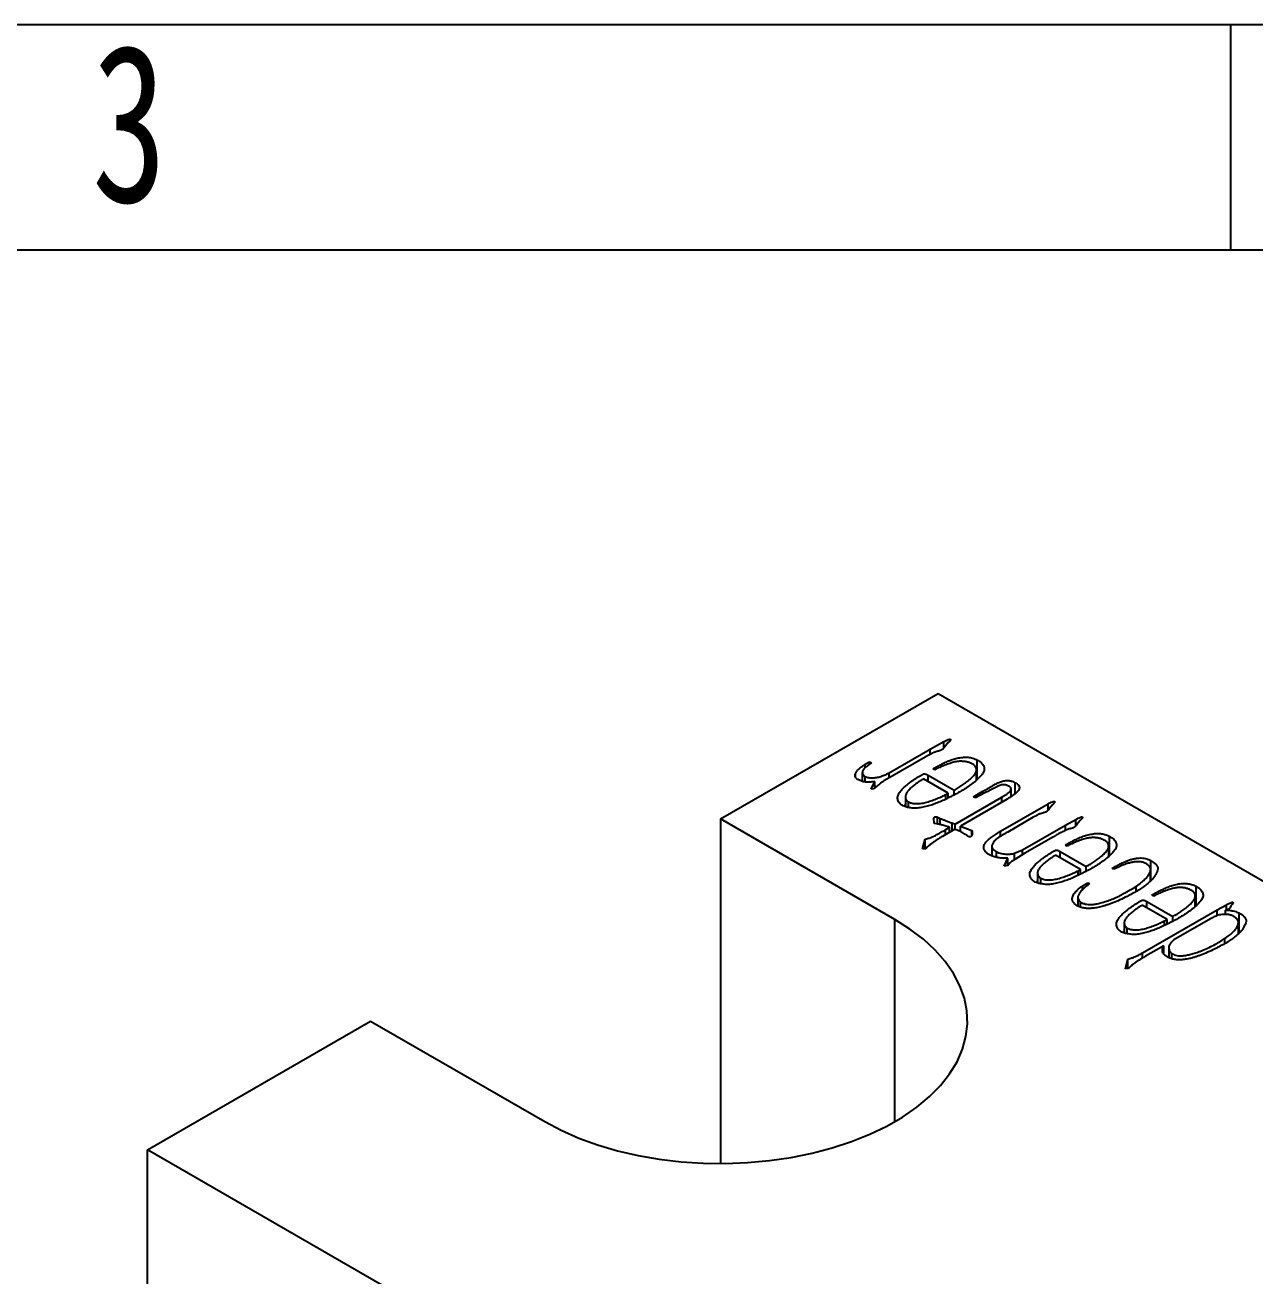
# Model space of a CAD drawing. Header units: millimetres. Extents: x 0 to 210, y 0 to 297.
# Drawn here: x 138.23 to 165.54, y 269.23 to 297 of the extents above; entities that cross this region are included whole.
import ezdxf

# ---------------------------------------------------------------- set-up
doc = ezdxf.new("R2010")
doc.units = ezdxf.units.MM
doc.layers.add('图框', color=7, linetype='Continuous')
doc.styles.add('SLDTEXTSTYLE5', font='TXT', dxfattribs={"width": 0.7})

msp = doc.modelspace()

# ---------------------------------------------------------------- linework, layer by layer
at = {"color": 7, "linetype": 'Continuous', "lineweight": 25}
for p, q in [((153.676, 279.358), (158.505, 282.146)), ((158.505, 282.146), (201.603, 257.266)), ((158.764, 281.09), (158.732, 281.055)), ((158.778, 281.106), (158.778, 281.128)), ((157.418, 280.384), (158.33, 280.91)), ((158.33, 280.91), (158.632, 281.076)), ((158.33, 280.792), (158.33, 280.91)), ((158.632, 280.936), (158.632, 281.076)), ((158.732, 281.055), (158.65, 280.955)), ((156.884, 280.573), (156.984, 280.63)), ((156.884, 280.492), (156.884, 280.573)), ((156.984, 280.63), (157.026, 280.605)), ((156.984, 280.574), (156.984, 280.63)), ((158.219, 280.735), (157.433, 280.277)), ((159.376, 280.259), (159.376, 280.667)), ((156.671, 280.295), (156.671, 280.363)), ((156.823, 280.39), (156.823, 280.198)), ((156.887, 280.185), (156.887, 280.299)), ((157.433, 280.277), (157.304, 280.203)), ((157.418, 280.268), (157.418, 280.384)), ((158.731, 279.929), (158.18, 280.248)), ((158.283, 280.328), (158.86, 279.995)), ((158.283, 280.188), (158.283, 280.328)), ((158.436, 280.449), (158.397, 280.472)), ((158.518, 280.492), (158.436, 280.449)), ((159.359, 280.226), (159.359, 280.449)), ((157.023, 280.024), (157.098, 280.191)), ((157.087, 280.028), (157.023, 280.024)), ((157.13, 280.069), (157.087, 280.028)), ((157.098, 280.038), (157.098, 280.191)), ((158.86, 279.892), (158.86, 279.995)), ((159.292, 279.852), (159.502, 279.973)), ((160.126, 279.854), (160.126, 280.027)), ((157.779, 279.849), (157.779, 279.633)), ((157.849, 279.618), (157.849, 279.736)), ((158.678, 279.903), (158.731, 279.929)), ((158.678, 279.798), (158.678, 279.903)), ((158.731, 279.826), (158.731, 279.929)), ((158.886, 279.244), (159.919, 279.84)), ((160.039, 279.799), (159.007, 279.199)), ((159.338, 279.826), (159.292, 279.852)), ((159.559, 279.945), (159.338, 279.826)), ((159.895, 279.085), (160.952, 279.695)), ((160.952, 279.559), (160.952, 279.695)), ((161.091, 279.722), (161.091, 279.747)), ((161.048, 279.673), (160.966, 279.576)), ((157.547, 277.123), (153.676, 279.358)), ((153.676, 279.358), (153.676, 271.703)), ((158.416, 279.257), (158.413, 279.373)), ((158.47, 279.25), (158.416, 279.257)), ((158.491, 279.398), (158.552, 279.371)), ((158.491, 279.247), (158.491, 279.398)), ((158.552, 279.234), (158.552, 279.371)), ((158.701, 279.191), (158.612, 279.218)), ((158.672, 279.121), (158.761, 279.172)), ((158.761, 279.061), (158.761, 279.172)), ((158.822, 279.269), (158.886, 279.244)), ((158.822, 279.096), (158.822, 279.269)), ((158.886, 279.127), (158.886, 279.244)), ((159.007, 279.199), (159.257, 279.104)), ((159.007, 279.076), (159.007, 279.199)), ((160.618, 279.395), (160.052, 279.068)), ((160.379, 278.674), (161.337, 279.223)), ((161.337, 279.223), (161.568, 279.348)), ((161.337, 279.104), (161.337, 279.223)), ((161.568, 279.214), (161.568, 279.348)), ((161.665, 279.325), (161.583, 279.229)), ((161.697, 279.36), (161.665, 279.325)), ((161.707, 279.374), (161.707, 279.399)), ((158.163, 278.695), (158.22, 278.909)), ((158.22, 278.697), (158.22, 278.909)), ((158.879, 279.129), (158.605, 278.971)), ((158.961, 279.098), (158.879, 279.129)), ((159.146, 278.995), (159.096, 279.024)), ((159.192, 278.961), (159.146, 278.995)), ((159.257, 279.016), (159.257, 279.104)), ((161.067, 278.964), (160.433, 278.598)), ((162.312, 278.564), (162.312, 278.972)), ((158.231, 278.698), (158.163, 278.695)), ((158.271, 278.741), (158.231, 278.698)), ((159.701, 278.745), (159.701, 278.538)), ((159.803, 278.508), (159.803, 278.629)), ((160.202, 278.596), (160.379, 278.674)), ((160.202, 278.452), (160.202, 278.596)), ((160.433, 278.598), (160.212, 278.458)), ((160.379, 278.564), (160.379, 278.674)), ((161.219, 278.633), (161.796, 278.3)), ((161.219, 278.493), (161.219, 278.633)), ((161.372, 278.754), (161.333, 278.777)), ((161.454, 278.797), (161.372, 278.754)), ((162.295, 278.531), (162.295, 278.754)), ((159.973, 278.312), (160.055, 278.487)), ((160.052, 278.321), (159.973, 278.312)), ((160.109, 278.386), (160.052, 278.321)), ((160.055, 278.324), (160.055, 278.487)), ((161.668, 278.234), (161.116, 278.553)), ((163.232, 278.024), (163.232, 278.433)), ((160.715, 278.154), (160.715, 277.938)), ((160.785, 277.922), (160.785, 278.041)), ((161.614, 278.208), (161.668, 278.234)), ((161.614, 278.103), (161.614, 278.208)), ((161.668, 278.131), (161.668, 278.234)), ((161.796, 278.197), (161.796, 278.3)), ((162.41, 278.242), (162.371, 278.264)), ((162.513, 278.289), (162.41, 278.242)), ((163.227, 277.987), (163.227, 278.235)), ((161.716, 277.87), (161.83, 277.939)), ((161.83, 277.939), (161.869, 277.917)), ((161.83, 277.881), (161.83, 277.939)), ((162.908, 277.753), (162.908, 277.863)), ((164.236, 277.453), (164.236, 277.862)), ((161.612, 277.608), (161.612, 277.426)), ((161.669, 277.4), (161.669, 277.514)), ((163.143, 277.522), (163.72, 277.19)), ((163.143, 277.382), (163.143, 277.522)), ((163.296, 277.644), (163.257, 277.666)), ((163.378, 277.687), (163.296, 277.644)), ((164.219, 277.421), (164.219, 277.644)), ((163.592, 277.124), (163.04, 277.442)), ((163.048, 276.385), (164.704, 277.341)), ((164.704, 277.341), (164.91, 277.452)), ((164.704, 277.208), (164.704, 277.341)), ((164.942, 277.347), (164.893, 277.33)), ((164.893, 277.234), (164.893, 277.33)), ((164.91, 277.336), (164.91, 277.452)), ((165.01, 277.431), (164.992, 277.392)), ((165.192, 276.86), (165.192, 277.269)), ((162.639, 277.043), (162.639, 276.828)), ((162.709, 276.812), (162.709, 276.931)), ((163.538, 277.097), (163.592, 277.124)), ((163.538, 276.993), (163.538, 277.097)), ((163.592, 277.02), (163.592, 277.124)), ((163.72, 277.086), (163.72, 277.19)), ((164.558, 277.141), (163.739, 276.669)), ((165.176, 276.812), (165.176, 277.054)), ((163.048, 276.267), (163.048, 276.385)), ((163.518, 276.541), (163.116, 276.309)), ((163.501, 276.511), (163.518, 276.541)), ((163.501, 276.405), (163.501, 276.511)), ((163.518, 276.379), (163.518, 276.541)), ((163.629, 276.496), (163.629, 276.281)), ((163.7, 276.251), (163.7, 276.367)), ((162.668, 276.03), (162.717, 276.243)), ((162.717, 276.031), (162.717, 276.243)), ((163.6, 276.295), (163.629, 276.312)), ((162.736, 276.032), (162.668, 276.03)), ((162.775, 276.075), (162.736, 276.032)), ((140.946, 272.009), (145.898, 274.868)), ((145.898, 274.868), (149.769, 272.633)), ((184.044, 247.129), (140.946, 272.009)), ((140.946, 265.518), (140.946, 272.009))]:
    msp.add_line(p, q, dxfattribs=at)
at = {"color": 8, "linetype": 'Continuous', "lineweight": 25}
for p, q in [((159.502, 279.914), (159.502, 279.973)), ((160.221, 279.926), (160.221, 280.163)), ((159.919, 279.729), (159.919, 279.84)), ((158.672, 279.01), (158.672, 279.121)), ((159.895, 278.973), (159.895, 279.085)), ((161.716, 277.778), (161.716, 277.87)), ((165.053, 277.48), (165.053, 277.505)), ((157.547, 272.633), (157.547, 277.123)), ((164.878, 276.595), (164.878, 276.706))]:
    msp.add_line(p, q, dxfattribs=at)
at = {"color": 7, "linetype": 'Continuous', "lineweight": 25, "flags": 128}
msp.add_lwpolyline([(149.769, 272.633), (150.134, 272.441), (150.526, 272.268), (150.944, 272.117), (151.384, 271.987), (151.842, 271.881), (152.314, 271.799), (152.798, 271.742), (153.288, 271.71), (153.782, 271.704), (154.274, 271.723), (154.762, 271.768), (155.24, 271.837), (155.706, 271.931), (156.155, 272.049), (156.585, 272.19), (156.99, 272.352), (157.369, 272.535), (157.718, 272.736), (158.034, 272.955), (158.315, 273.189), (158.559, 273.437), (158.763, 273.696), (158.926, 273.965), (159.047, 274.241), (159.124, 274.523), (159.157, 274.807), (159.146, 275.092), (159.091, 275.375), (158.992, 275.654), (158.85, 275.927), (158.666, 276.191), (158.442, 276.445), (158.179, 276.686), (157.88, 276.913), (157.547, 277.123)], dxfattribs=at)
at = {"color": 7, "linetype": 'Continuous', "lineweight": 25}
for points, knots in [([(158.632, 281.076), (158.65, 281.085), (158.682, 281.101), (158.722, 281.118), (158.749, 281.127), (158.762, 281.131), (158.774, 281.132), (158.776, 281.129), (158.778, 281.128)], [0, 0, 0, 0, 0.387346, 0.706319, 0.825969, 0.911434, 0.958337, 1, 1, 1, 1]), ([(158.778, 281.128), (158.779, 281.126), (158.782, 281.123), (158.785, 281.116), (158.777, 281.105), (158.769, 281.096), (158.764, 281.09)], [0, 0, 0, 0, 0.100758, 0.248307, 0.519709, 1, 1, 1, 1]), ([(158.65, 280.955), (158.643, 280.947), (158.631, 280.932), (158.613, 280.913), (158.599, 280.9), (158.585, 280.889), (158.562, 280.882), (158.532, 280.873), (158.497, 280.863), (158.459, 280.851), (158.423, 280.839), (158.397, 280.827), (158.376, 280.817), (158.356, 280.806), (158.329, 280.793), (158.299, 280.777), (158.27, 280.762), (158.247, 280.749), (158.23, 280.741), (158.222, 280.737), (158.219, 280.735)], [0, 0, 0, 0, 0.081948, 0.14546, 0.189828, 0.217888, 0.263227, 0.32067, 0.388956, 0.464512, 0.539067, 0.600514, 0.634904, 0.681972, 0.743062, 0.815566, 0.886802, 0.941481, 0.978406, 1, 1, 1, 1]), ([(156.671, 280.363), (156.674, 280.372), (156.682, 280.39), (156.702, 280.418), (156.727, 280.448), (156.759, 280.478), (156.793, 280.507), (156.824, 280.533), (156.854, 280.555), (156.875, 280.567), (156.884, 280.573)], [0, 0, 0, 0, 0.111437, 0.233776, 0.368908, 0.516722, 0.663035, 0.790866, 0.903616, 1, 1, 1, 1]), ([(157.026, 280.605), (156.999, 280.586), (156.947, 280.55), (156.889, 280.502), (156.853, 280.465), (156.834, 280.438), (156.825, 280.411), (156.822, 280.384), (156.828, 280.359), (156.839, 280.336), (156.86, 280.316), (156.878, 280.305), (156.887, 280.299)], [0, 0, 0, 0, 0.2134095, 0.4055645, 0.4936554, 0.5765764, 0.6544575, 0.7308375, 0.8034328, 0.8703707, 0.934907, 1, 1, 1, 1]), ([(158.397, 280.472), (158.425, 280.488), (158.48, 280.519), (158.564, 280.565), (158.651, 280.609), (158.744, 280.651), (158.845, 280.689), (158.94, 280.711), (159.016, 280.724), (159.071, 280.73), (159.125, 280.731), (159.177, 280.73), (159.228, 280.723), (159.278, 280.709), (159.329, 280.691), (159.36, 280.675), (159.376, 280.667)], [0, 0, 0, 0, 0.102437, 0.200409, 0.297896, 0.401132, 0.506153, 0.611905, 0.663525, 0.711604, 0.757668, 0.801968, 0.846493, 0.892791, 0.944359, 1, 1, 1, 1]), ([(159.237, 280.595), (159.218, 280.603), (159.178, 280.62), (159.106, 280.635), (159.029, 280.641), (158.96, 280.639), (158.902, 280.63), (158.853, 280.619), (158.799, 280.603), (158.721, 280.578), (158.624, 280.542), (158.553, 280.509), (158.518, 280.492)], [0, 0, 0, 0, 0.0885102, 0.1818497, 0.2787576, 0.378865, 0.4347387, 0.4995874, 0.5737214, 0.6581534, 0.8335519, 1, 1, 1, 1]), ([(158.86, 279.995), (158.891, 280.014), (158.953, 280.051), (159.043, 280.106), (159.129, 280.168), (159.197, 280.225), (159.251, 280.273), (159.285, 280.309), (159.314, 280.344), (159.338, 280.376), (159.353, 280.408), (159.36, 280.44), (159.358, 280.471), (159.349, 280.501), (159.332, 280.529), (159.306, 280.554), (159.276, 280.577), (159.25, 280.589), (159.237, 280.595)], [0, 0, 0, 0, 0.110128, 0.213106, 0.319622, 0.4412, 0.502942, 0.560634, 0.614105, 0.66317, 0.708994, 0.752322, 0.795313, 0.837707, 0.879693, 0.920276, 0.959614, 1, 1, 1, 1]), ([(159.376, 280.667), (159.39, 280.66), (159.417, 280.645), (159.455, 280.618), (159.488, 280.585), (159.51, 280.551), (159.526, 280.521), (159.53, 280.494), (159.532, 280.466), (159.528, 280.435), (159.518, 280.402), (159.495, 280.366), (159.467, 280.326), (159.413, 280.27), (159.336, 280.2), (159.25, 280.129), (159.169, 280.072), (159.095, 280.025), (159.009, 279.973), (158.946, 279.938), (158.913, 279.919)], [0, 0, 0, 0, 0.036151, 0.073462, 0.115438, 0.165307, 0.193166, 0.222672, 0.254384, 0.288208, 0.32564, 0.368103, 0.415896, 0.469262, 0.58255, 0.696887, 0.758896, 0.82985, 0.910352, 1, 1, 1, 1]), ([(157.098, 280.191), (157.078, 280.187), (157.039, 280.181), (156.981, 280.175), (156.921, 280.174), (156.87, 280.181), (156.827, 280.191), (156.792, 280.202), (156.757, 280.219), (156.719, 280.237), (156.685, 280.261), (156.666, 280.291), (156.66, 280.326), (156.667, 280.35), (156.671, 280.363)], [0, 0, 0, 0, 0.0955438, 0.1861586, 0.2770691, 0.3734516, 0.4274421, 0.4898138, 0.5599215, 0.6388161, 0.7204187, 0.8039145, 0.8952666, 1, 1, 1, 1]), ([(156.887, 280.299), (156.899, 280.295), (156.923, 280.285), (156.965, 280.276), (157.01, 280.272), (157.059, 280.272), (157.111, 280.276), (157.162, 280.284), (157.213, 280.297), (157.277, 280.318), (157.347, 280.347), (157.396, 280.372), (157.418, 280.384)], [0, 0, 0, 0, 0.07185, 0.144565, 0.220844, 0.303916, 0.390406, 0.479388, 0.570829, 0.668169, 0.849602, 1, 1, 1, 1]), ([(157.753, 279.64), (157.737, 279.647), (157.705, 279.661), (157.668, 279.69), (157.639, 279.722), (157.619, 279.759), (157.609, 279.798), (157.606, 279.837), (157.615, 279.877), (157.639, 279.93), (157.683, 279.993), (157.752, 280.063), (157.823, 280.125), (157.891, 280.178), (157.953, 280.222), (158.009, 280.26), (158.064, 280.295), (158.109, 280.322), (158.143, 280.341), (158.165, 280.353), (158.183, 280.359), (158.197, 280.364), (158.214, 280.361), (158.233, 280.355), (158.256, 280.343), (158.273, 280.333), (158.283, 280.328)], [0, 0, 0, 0, 0.037801, 0.075322, 0.114471, 0.156308, 0.199319, 0.241463, 0.284567, 0.328386, 0.41718, 0.505719, 0.587865, 0.65895, 0.719802, 0.772559, 0.821481, 0.871287, 0.894097, 0.911837, 0.925164, 0.93372, 0.94211, 0.955216, 0.974851, 1, 1, 1, 1]), ([(158.18, 280.248), (158.156, 280.234), (158.106, 280.205), (158.035, 280.156), (157.962, 280.101), (157.904, 280.05), (157.86, 280.007), (157.832, 279.976), (157.811, 279.946), (157.791, 279.91), (157.777, 279.866), (157.78, 279.824), (157.79, 279.793), (157.804, 279.772), (157.823, 279.752), (157.84, 279.742), (157.849, 279.736)], [0, 0, 0, 0, 0.100154, 0.205666, 0.320598, 0.449523, 0.514818, 0.573559, 0.627866, 0.676869, 0.766448, 0.849622, 0.88947, 0.926821, 0.963605, 1, 1, 1, 1]), ([(157.304, 280.203), (157.287, 280.192), (157.25, 280.17), (157.204, 280.133), (157.163, 280.099), (157.14, 280.078), (157.13, 280.069)], [0, 0, 0, 0, 0.267315, 0.549796, 0.808133, 1, 1, 1, 1]), ([(159.502, 279.973), (159.529, 279.989), (159.58, 280.019), (159.65, 280.059), (159.707, 280.092), (159.764, 280.125), (159.83, 280.16), (159.901, 280.186), (159.958, 280.203), (160, 280.21), (160.041, 280.213), (160.081, 280.212), (160.119, 280.206), (160.155, 280.195), (160.19, 280.181), (160.211, 280.169), (160.221, 280.163)], [0, 0, 0, 0, 0.130289, 0.239832, 0.329458, 0.398337, 0.513102, 0.625082, 0.677836, 0.726118, 0.7711, 0.815208, 0.858337, 0.902163, 0.949371, 1, 1, 1, 1]), ([(160.057, 280.097), (160.048, 280.101), (160.032, 280.109), (160.003, 280.116), (159.974, 280.12), (159.944, 280.119), (159.912, 280.114), (159.876, 280.103), (159.837, 280.088), (159.795, 280.067), (159.747, 280.042), (159.691, 280.013), (159.628, 279.98), (159.583, 279.957), (159.559, 279.945)], [0, 0, 0, 0, 0.055151, 0.104194, 0.151563, 0.197837, 0.250415, 0.31437, 0.390847, 0.479657, 0.583981, 0.70651, 0.844758, 1, 1, 1, 1]), ([(159.919, 279.84), (159.943, 279.855), (159.988, 279.882), (160.046, 279.918), (160.085, 279.948), (160.115, 279.978), (160.126, 280.009), (160.127, 280.037), (160.117, 280.058), (160.102, 280.071), (160.083, 280.085), (160.066, 280.093), (160.057, 280.097)], [0, 0, 0, 0, 0.199063, 0.358296, 0.478505, 0.560713, 0.679233, 0.781852, 0.830716, 0.882002, 0.937561, 1, 1, 1, 1]), ([(160.221, 280.163), (160.234, 280.155), (160.259, 280.139), (160.288, 280.114), (160.305, 280.088), (160.314, 280.061), (160.311, 280.033), (160.299, 280.005), (160.278, 279.974), (160.248, 279.942), (160.207, 279.909), (160.16, 279.874), (160.103, 279.837), (160.061, 279.812), (160.039, 279.799)], [0, 0, 0, 0, 0.077219, 0.145929, 0.210451, 0.271529, 0.333865, 0.402179, 0.477474, 0.561059, 0.654685, 0.759572, 0.873871, 1, 1, 1, 1]), ([(158.913, 279.919), (158.888, 279.906), (158.84, 279.88), (158.77, 279.843), (158.703, 279.81), (158.622, 279.771), (158.525, 279.729), (158.41, 279.684), (158.292, 279.647), (158.19, 279.621), (158.106, 279.606), (158.044, 279.599), (157.985, 279.597), (157.93, 279.601), (157.879, 279.608), (157.831, 279.616), (157.789, 279.626), (157.765, 279.635), (157.753, 279.64)], [0, 0, 0, 0, 0.075818, 0.146134, 0.211033, 0.271018, 0.381064, 0.480958, 0.578429, 0.679177, 0.728658, 0.774831, 0.817912, 0.859199, 0.898477, 0.935337, 0.968612, 1, 1, 1, 1]), ([(157.849, 279.736), (157.861, 279.731), (157.886, 279.719), (157.93, 279.707), (157.979, 279.701), (158.031, 279.699), (158.087, 279.701), (158.143, 279.707), (158.201, 279.718), (158.278, 279.739), (158.375, 279.771), (158.471, 279.806), (158.544, 279.837), (158.595, 279.859), (158.639, 279.881), (158.665, 279.896), (158.678, 279.903)], [0, 0, 0, 0, 0.050171, 0.099428, 0.152037, 0.20783, 0.266356, 0.326349, 0.390018, 0.456483, 0.596391, 0.743557, 0.815973, 0.882605, 0.944135, 1, 1, 1, 1]), ([(160.952, 279.695), (160.967, 279.704), (160.996, 279.72), (161.035, 279.735), (161.063, 279.745), (161.076, 279.748), (161.088, 279.751), (161.09, 279.748), (161.091, 279.747)], [0, 0, 0, 0, 0.363287, 0.692114, 0.826241, 0.919295, 0.96855, 1, 1, 1, 1]), ([(161.091, 279.747), (161.092, 279.745), (161.095, 279.743), (161.098, 279.736), (161.092, 279.723), (161.081, 279.707), (161.065, 279.689), (161.053, 279.678), (161.048, 279.673)], [0, 0, 0, 0, 0.050461, 0.124355, 0.261623, 0.511673, 0.785848, 1, 1, 1, 1]), ([(157.745, 279.646), (157.747, 279.647), (157.755, 279.658), (157.768, 279.667), (157.779, 279.674)], [0, 0, 0, 0, 0.181557, 1, 1, 1, 1]), ([(160.966, 279.576), (160.959, 279.567), (160.947, 279.552), (160.93, 279.532), (160.917, 279.519), (160.904, 279.51), (160.885, 279.506), (160.86, 279.499), (160.825, 279.489), (160.787, 279.477), (160.747, 279.463), (160.71, 279.445), (160.665, 279.422), (160.634, 279.405), (160.618, 279.395)], [0, 0, 0, 0, 0.105211, 0.183486, 0.237523, 0.266957, 0.309522, 0.360411, 0.43722, 0.551765, 0.630967, 0.732107, 0.854569, 1, 1, 1, 1]), ([(158.413, 279.373), (158.414, 279.379), (158.416, 279.388), (158.427, 279.399), (158.441, 279.405), (158.455, 279.409), (158.475, 279.408), (158.485, 279.402), (158.491, 279.398)], [0, 0, 0, 0, 0.228946, 0.402044, 0.532958, 0.660895, 0.793707, 1, 1, 1, 1]), ([(158.612, 279.218), (158.601, 279.221), (158.576, 279.229), (158.539, 279.238), (158.503, 279.246), (158.48, 279.249), (158.47, 279.25)], [0, 0, 0, 0, 0.254484, 0.535349, 0.80214, 1, 1, 1, 1]), ([(158.552, 279.371), (158.57, 279.364), (158.61, 279.348), (158.673, 279.323), (158.745, 279.297), (158.796, 279.278), (158.822, 279.269)], [0, 0, 0, 0, 0.210575, 0.445056, 0.709408, 1, 1, 1, 1]), ([(158.761, 279.172), (158.758, 279.174), (158.753, 279.177), (158.742, 279.181), (158.725, 279.185), (158.71, 279.188), (158.701, 279.191)], [0, 0, 0, 0, 0.19392, 0.324781, 0.556488, 1, 1, 1, 1]), ([(161.583, 279.229), (161.575, 279.22), (161.562, 279.205), (161.543, 279.186), (161.528, 279.172), (161.513, 279.161), (161.487, 279.153), (161.455, 279.144), (161.42, 279.137), (161.395, 279.13), (161.376, 279.123), (161.36, 279.116), (161.339, 279.107), (161.307, 279.091), (161.267, 279.071), (161.226, 279.051), (161.191, 279.033), (161.157, 279.015), (161.114, 278.991), (161.083, 278.973), (161.067, 278.964)], [0, 0, 0, 0, 0.0710662, 0.1260975, 0.1651834, 0.1885965, 0.2299855, 0.2863081, 0.3447642, 0.3863292, 0.4071522, 0.4360809, 0.4734176, 0.5191885, 0.6148643, 0.6988347, 0.747692, 0.814497, 0.8982531, 1, 1, 1, 1]), ([(161.568, 279.348), (161.584, 279.357), (161.614, 279.374), (161.652, 279.391), (161.679, 279.4), (161.692, 279.403), (161.704, 279.404), (161.706, 279.401), (161.707, 279.399)], [0, 0, 0, 0, 0.390529, 0.703737, 0.822075, 0.905646, 0.956734, 1, 1, 1, 1]), ([(161.707, 279.399), (161.708, 279.398), (161.712, 279.395), (161.713, 279.387), (161.709, 279.375), (161.702, 279.366), (161.697, 279.36)], [0, 0, 0, 0, 0.099152, 0.278967, 0.56328, 1, 1, 1, 1]), ([(158.22, 278.909), (158.237, 278.914), (158.266, 278.922), (158.309, 278.935), (158.35, 278.951), (158.385, 278.964), (158.413, 278.977), (158.435, 278.988), (158.461, 279.002), (158.493, 279.019), (158.53, 279.04), (158.573, 279.064), (158.621, 279.091), (158.655, 279.11), (158.672, 279.121)], [0, 0, 0, 0, 0.091792, 0.167506, 0.245654, 0.347781, 0.382362, 0.430883, 0.492037, 0.56591, 0.655023, 0.756865, 0.871435, 1, 1, 1, 1]), ([(158.605, 278.971), (158.578, 278.955), (158.528, 278.926), (158.461, 278.882), (158.401, 278.84), (158.356, 278.805), (158.321, 278.78), (158.301, 278.764), (158.284, 278.752), (158.275, 278.744), (158.271, 278.741)], [0, 0, 0, 0, 0.219117, 0.411328, 0.588283, 0.761444, 0.840832, 0.90604, 0.959501, 1, 1, 1, 1]), ([(159.096, 279.024), (159.082, 279.032), (159.057, 279.047), (159.023, 279.069), (158.994, 279.087), (158.971, 279.095), (158.961, 279.098)], [0, 0, 0, 0, 0.308083, 0.580399, 0.812476, 1, 1, 1, 1]), ([(159.257, 279.104), (159.259, 279.093), (159.263, 279.07), (159.267, 279.039), (159.264, 279.01), (159.25, 278.985), (159.234, 278.969), (159.221, 278.958), (159.205, 278.958), (159.197, 278.96), (159.192, 278.961)], [0, 0, 0, 0, 0.209634, 0.398669, 0.567906, 0.726288, 0.84896, 0.910551, 0.950637, 1, 1, 1, 1]), ([(159.66, 278.551), (159.641, 278.562), (159.601, 278.585), (159.567, 278.623), (159.541, 278.656), (159.528, 278.682), (159.521, 278.708), (159.519, 278.735), (159.523, 278.761), (159.532, 278.788), (159.548, 278.815), (159.577, 278.853), (159.628, 278.902), (159.705, 278.962), (159.794, 279.025), (159.861, 279.065), (159.895, 279.085)], [0, 0, 0, 0, 0.073589, 0.158204, 0.202578, 0.245597, 0.287349, 0.329151, 0.37153, 0.415142, 0.45967, 0.50749, 0.612586, 0.732925, 0.863292, 1, 1, 1, 1]), ([(160.052, 279.068), (160.03, 279.055), (159.989, 279.03), (159.934, 278.998), (159.893, 278.971), (159.85, 278.946), (159.804, 278.913), (159.764, 278.876), (159.734, 278.841), (159.717, 278.812), (159.706, 278.781), (159.699, 278.749), (159.704, 278.716), (159.722, 278.684), (159.756, 278.654), (159.787, 278.638), (159.803, 278.629)], [0, 0, 0, 0, 0.1063404, 0.1930411, 0.2601444, 0.3084215, 0.3947589, 0.499697, 0.5568543, 0.6150092, 0.6746627, 0.7368628, 0.7989553, 0.8611285, 0.9272125, 1, 1, 1, 1]), ([(161.333, 278.777), (161.362, 278.793), (161.417, 278.824), (161.501, 278.869), (161.587, 278.914), (161.68, 278.956), (161.782, 278.994), (161.876, 279.016), (161.952, 279.029), (162.008, 279.035), (162.061, 279.036), (162.113, 279.035), (162.164, 279.027), (162.214, 279.014), (162.265, 278.996), (162.296, 278.98), (162.312, 278.972)], [0, 0, 0, 0, 0.102437, 0.200409, 0.297896, 0.401132, 0.506153, 0.611905, 0.663525, 0.711604, 0.757668, 0.801968, 0.846493, 0.892791, 0.944359, 1, 1, 1, 1]), ([(162.173, 278.9), (162.154, 278.908), (162.115, 278.925), (162.043, 278.94), (161.965, 278.946), (161.896, 278.943), (161.839, 278.935), (161.789, 278.924), (161.736, 278.908), (161.657, 278.883), (161.561, 278.847), (161.489, 278.813), (161.454, 278.797)], [0, 0, 0, 0, 0.0885102, 0.1818497, 0.2787576, 0.378865, 0.4347387, 0.4995874, 0.5737214, 0.6581534, 0.8335519, 1, 1, 1, 1]), ([(161.796, 278.3), (161.828, 278.319), (161.889, 278.356), (161.98, 278.411), (162.065, 278.473), (162.134, 278.53), (162.187, 278.578), (162.221, 278.614), (162.25, 278.649), (162.274, 278.681), (162.289, 278.713), (162.296, 278.745), (162.294, 278.775), (162.285, 278.805), (162.268, 278.834), (162.243, 278.859), (162.212, 278.882), (162.186, 278.894), (162.173, 278.9)], [0, 0, 0, 0, 0.110128, 0.213106, 0.319622, 0.4412, 0.502942, 0.560634, 0.614105, 0.66317, 0.708994, 0.752322, 0.795313, 0.837707, 0.879693, 0.920276, 0.959614, 1, 1, 1, 1]), ([(162.312, 278.972), (162.326, 278.965), (162.354, 278.95), (162.392, 278.923), (162.424, 278.889), (162.447, 278.856), (162.462, 278.825), (162.466, 278.799), (162.468, 278.771), (162.464, 278.74), (162.454, 278.707), (162.431, 278.671), (162.403, 278.631), (162.349, 278.575), (162.272, 278.504), (162.186, 278.434), (162.105, 278.377), (162.031, 278.33), (161.945, 278.278), (161.882, 278.243), (161.849, 278.224)], [0, 0, 0, 0, 0.036151, 0.073462, 0.115438, 0.165307, 0.193166, 0.222672, 0.254384, 0.288208, 0.32564, 0.368103, 0.415896, 0.469262, 0.58255, 0.696887, 0.758896, 0.82985, 0.910352, 1, 1, 1, 1]), ([(159.803, 278.629), (159.82, 278.621), (159.853, 278.606), (159.911, 278.591), (159.971, 278.58), (160.034, 278.578), (160.092, 278.578), (160.14, 278.582), (160.177, 278.586), (160.194, 278.593), (160.202, 278.596)], [0, 0, 0, 0, 0.150726, 0.295991, 0.444282, 0.597344, 0.738664, 0.852276, 0.937068, 1, 1, 1, 1]), ([(160.689, 277.944), (160.673, 277.952), (160.641, 277.966), (160.604, 277.995), (160.576, 278.027), (160.555, 278.064), (160.545, 278.103), (160.542, 278.142), (160.551, 278.182), (160.575, 278.234), (160.619, 278.298), (160.688, 278.368), (160.76, 278.43), (160.827, 278.483), (160.89, 278.527), (160.946, 278.565), (161, 278.6), (161.045, 278.627), (161.08, 278.646), (161.101, 278.658), (161.119, 278.664), (161.134, 278.669), (161.15, 278.666), (161.169, 278.66), (161.192, 278.648), (161.21, 278.638), (161.219, 278.633)], [0, 0, 0, 0, 0.037801, 0.075322, 0.114471, 0.156308, 0.199319, 0.241463, 0.284567, 0.328386, 0.41718, 0.505719, 0.587865, 0.65895, 0.719802, 0.772559, 0.821481, 0.871287, 0.894097, 0.911837, 0.925164, 0.93372, 0.94211, 0.955216, 0.974851, 1, 1, 1, 1]), ([(160.055, 278.487), (160.033, 278.487), (159.992, 278.486), (159.929, 278.486), (159.862, 278.494), (159.791, 278.509), (159.721, 278.528), (159.679, 278.543), (159.66, 278.551)], [0, 0, 0, 0, 0.154888, 0.295971, 0.449554, 0.640679, 0.837201, 1, 1, 1, 1]), ([(160.212, 278.458), (160.199, 278.45), (160.174, 278.434), (160.142, 278.414), (160.121, 278.398), (160.112, 278.39), (160.109, 278.386)], [0, 0, 0, 0, 0.377785, 0.672866, 0.877212, 1, 1, 1, 1]), ([(161.116, 278.553), (161.092, 278.539), (161.043, 278.509), (160.972, 278.461), (160.898, 278.406), (160.84, 278.355), (160.797, 278.312), (160.768, 278.281), (160.748, 278.251), (160.727, 278.215), (160.713, 278.171), (160.716, 278.129), (160.727, 278.098), (160.741, 278.076), (160.759, 278.057), (160.776, 278.047), (160.785, 278.041)], [0, 0, 0, 0, 0.100154, 0.205666, 0.320598, 0.449523, 0.514818, 0.573559, 0.627866, 0.676869, 0.766448, 0.849622, 0.88947, 0.926821, 0.963605, 1, 1, 1, 1]), ([(162.371, 278.264), (162.399, 278.28), (162.452, 278.308), (162.527, 278.348), (162.596, 278.384), (162.667, 278.416), (162.741, 278.443), (162.817, 278.466), (162.894, 278.483), (162.971, 278.492), (163.044, 278.491), (163.113, 278.481), (163.177, 278.462), (163.213, 278.443), (163.232, 278.433)], [0, 0, 0, 0, 0.114373, 0.212612, 0.300675, 0.389367, 0.475586, 0.561076, 0.641717, 0.718124, 0.788585, 0.85593, 0.924983, 1, 1, 1, 1]), ([(163.132, 278.359), (163.122, 278.365), (163.102, 278.377), (163.069, 278.392), (163.035, 278.401), (162.991, 278.408), (162.935, 278.409), (162.879, 278.406), (162.833, 278.398), (162.794, 278.39), (162.752, 278.379), (162.688, 278.361), (162.606, 278.332), (162.545, 278.303), (162.513, 278.289)], [0, 0, 0, 0, 0.064874, 0.12293, 0.175731, 0.224802, 0.319746, 0.412929, 0.464374, 0.522906, 0.589262, 0.66325, 0.826271, 1, 1, 1, 1]), ([(163.232, 278.433), (163.255, 278.419), (163.301, 278.392), (163.344, 278.352), (163.368, 278.317), (163.38, 278.292), (163.387, 278.267), (163.386, 278.233), (163.374, 278.189), (163.348, 278.135), (163.31, 278.08), (163.273, 278.032), (163.237, 277.992), (163.203, 277.961), (163.164, 277.926), (163.106, 277.878), (163.026, 277.819), (162.921, 277.755), (162.813, 277.694), (162.739, 277.656), (162.702, 277.637)], [0, 0, 0, 0, 0.059534, 0.118873, 0.147743, 0.175183, 0.201585, 0.22771, 0.281507, 0.340018, 0.402737, 0.468602, 0.503946, 0.543395, 0.585721, 0.632387, 0.727671, 0.820105, 0.910677, 1, 1, 1, 1]), ([(162.908, 277.863), (162.943, 277.888), (163.008, 277.935), (163.092, 278.008), (163.157, 278.079), (163.197, 278.137), (163.218, 278.182), (163.226, 278.213), (163.229, 278.242), (163.223, 278.268), (163.21, 278.293), (163.191, 278.316), (163.165, 278.339), (163.143, 278.352), (163.132, 278.359)], [0, 0, 0, 0, 0.1694531, 0.3238251, 0.4654291, 0.5981391, 0.6593871, 0.7148335, 0.7653605, 0.811902, 0.8565816, 0.9022468, 0.9499892, 1, 1, 1, 1]), ([(161.849, 278.224), (161.824, 278.21), (161.776, 278.185), (161.706, 278.148), (161.639, 278.115), (161.559, 278.076), (161.461, 278.034), (161.347, 277.989), (161.228, 277.952), (161.126, 277.926), (161.042, 277.911), (160.981, 277.904), (160.922, 277.902), (160.866, 277.906), (160.815, 277.913), (160.768, 277.921), (160.726, 277.931), (160.701, 277.94), (160.689, 277.944)], [0, 0, 0, 0, 0.075818, 0.146134, 0.211033, 0.271018, 0.381064, 0.480958, 0.578429, 0.679177, 0.728658, 0.774831, 0.817912, 0.859199, 0.898477, 0.935337, 0.968612, 1, 1, 1, 1]), ([(160.785, 278.041), (160.797, 278.036), (160.822, 278.024), (160.866, 278.012), (160.915, 278.006), (160.968, 278.004), (161.023, 278.006), (161.08, 278.012), (161.137, 278.023), (161.214, 278.044), (161.312, 278.075), (161.408, 278.111), (161.48, 278.142), (161.531, 278.164), (161.575, 278.186), (161.602, 278.201), (161.614, 278.208)], [0, 0, 0, 0, 0.050171, 0.099428, 0.152037, 0.20783, 0.266356, 0.326349, 0.390018, 0.456483, 0.596391, 0.743557, 0.815973, 0.882605, 0.944135, 1, 1, 1, 1]), ([(160.678, 277.947), (160.681, 277.95), (160.69, 277.961), (160.705, 277.972), (160.715, 277.979)], [0, 0, 0, 0, 0.273032, 1, 1, 1, 1]), ([(161.556, 277.452), (161.548, 277.461), (161.53, 277.479), (161.51, 277.504), (161.496, 277.529), (161.488, 277.552), (161.486, 277.578), (161.488, 277.608), (161.496, 277.64), (161.511, 277.675), (161.538, 277.712), (161.571, 277.75), (161.607, 277.786), (161.644, 277.819), (161.679, 277.847), (161.704, 277.863), (161.716, 277.87)], [0, 0, 0, 0, 0.060338, 0.136364, 0.181506, 0.231278, 0.288868, 0.351682, 0.421777, 0.499681, 0.585954, 0.681713, 0.776717, 0.860858, 0.935404, 1, 1, 1, 1]), ([(161.869, 277.917), (161.85, 277.903), (161.814, 277.877), (161.762, 277.835), (161.713, 277.789), (161.667, 277.737), (161.627, 277.681), (161.612, 277.631), (161.612, 277.593), (161.621, 277.565), (161.641, 277.538), (161.66, 277.522), (161.669, 277.514)], [0, 0, 0, 0, 0.1149325, 0.2247332, 0.3418775, 0.4767304, 0.6152776, 0.7458301, 0.8088483, 0.8710378, 0.9342088, 1, 1, 1, 1]), ([(161.669, 277.514), (161.679, 277.508), (161.698, 277.497), (161.73, 277.483), (161.763, 277.471), (161.811, 277.461), (161.874, 277.454), (161.94, 277.457), (161.995, 277.465), (162.043, 277.474), (162.096, 277.487), (162.175, 277.509), (162.276, 277.541), (162.377, 277.579), (162.46, 277.615), (162.528, 277.647), (162.601, 277.686), (162.677, 277.727), (162.749, 277.769), (162.812, 277.806), (162.865, 277.836), (162.895, 277.855), (162.908, 277.863)], [0, 0, 0, 0, 0.027598, 0.053944, 0.079404, 0.104773, 0.154393, 0.205715, 0.234029, 0.267088, 0.305527, 0.348391, 0.440116, 0.535321, 0.586616, 0.64502, 0.710163, 0.782141, 0.852615, 0.912248, 0.961532, 1, 1, 1, 1]), ([(163.257, 277.666), (163.285, 277.682), (163.341, 277.713), (163.424, 277.759), (163.511, 277.803), (163.604, 277.845), (163.705, 277.883), (163.8, 277.906), (163.876, 277.919), (163.931, 277.924), (163.985, 277.926), (164.037, 277.924), (164.088, 277.917), (164.138, 277.904), (164.189, 277.886), (164.22, 277.87), (164.236, 277.862)], [0, 0, 0, 0, 0.102437, 0.200409, 0.297896, 0.401132, 0.506153, 0.611905, 0.663525, 0.711604, 0.757668, 0.801968, 0.846493, 0.892791, 0.944359, 1, 1, 1, 1]), ([(164.097, 277.789), (164.078, 277.798), (164.038, 277.814), (163.967, 277.829), (163.889, 277.836), (163.82, 277.833), (163.762, 277.824), (163.713, 277.813), (163.66, 277.798), (163.581, 277.772), (163.484, 277.736), (163.413, 277.703), (163.378, 277.687)], [0, 0, 0, 0, 0.08851, 0.18185, 0.278758, 0.378865, 0.434739, 0.499587, 0.573721, 0.658153, 0.833552, 1, 1, 1, 1]), ([(163.72, 277.19), (163.751, 277.209), (163.813, 277.245), (163.903, 277.301), (163.989, 277.362), (164.057, 277.419), (164.111, 277.467), (164.145, 277.504), (164.174, 277.538), (164.198, 277.571), (164.213, 277.603), (164.22, 277.634), (164.218, 277.665), (164.209, 277.695), (164.192, 277.723), (164.167, 277.749), (164.136, 277.771), (164.11, 277.783), (164.097, 277.789)], [0, 0, 0, 0, 0.110128, 0.213106, 0.319622, 0.4412, 0.502942, 0.560634, 0.614105, 0.66317, 0.708994, 0.752322, 0.795313, 0.837707, 0.879693, 0.920276, 0.959614, 1, 1, 1, 1]), ([(164.236, 277.862), (164.25, 277.854), (164.277, 277.839), (164.315, 277.813), (164.348, 277.779), (164.37, 277.746), (164.386, 277.715), (164.39, 277.688), (164.392, 277.66), (164.388, 277.629), (164.378, 277.596), (164.355, 277.56), (164.327, 277.521), (164.273, 277.465), (164.196, 277.394), (164.11, 277.323), (164.029, 277.266), (163.955, 277.219), (163.869, 277.167), (163.806, 277.132), (163.773, 277.113)], [0, 0, 0, 0, 0.036151, 0.073462, 0.115438, 0.165307, 0.193166, 0.222672, 0.254384, 0.288208, 0.32564, 0.368103, 0.415896, 0.469262, 0.58255, 0.696887, 0.758896, 0.82985, 0.910352, 1, 1, 1, 1]), ([(162.702, 277.637), (162.65, 277.611), (162.55, 277.56), (162.418, 277.504), (162.315, 277.466), (162.244, 277.441), (162.177, 277.421), (162.115, 277.404), (162.056, 277.392), (162.001, 277.382), (161.947, 277.375), (161.897, 277.371), (161.848, 277.37), (161.8, 277.372), (161.753, 277.377), (161.708, 277.386), (161.666, 277.398), (161.625, 277.413), (161.588, 277.431), (161.567, 277.445), (161.556, 277.452)], [0, 0, 0, 0, 0.155194, 0.30198, 0.370384, 0.433009, 0.489589, 0.540681, 0.587751, 0.631795, 0.672524, 0.710665, 0.747678, 0.78319, 0.818919, 0.854644, 0.890404, 0.92616, 0.962834, 1, 1, 1, 1]), ([(162.613, 276.834), (162.597, 276.841), (162.565, 276.856), (162.528, 276.884), (162.499, 276.917), (162.479, 276.953), (162.469, 276.992), (162.466, 277.032), (162.475, 277.071), (162.499, 277.124), (162.543, 277.187), (162.612, 277.257), (162.684, 277.319), (162.751, 277.372), (162.813, 277.417), (162.869, 277.455), (162.924, 277.489), (162.969, 277.516), (163.003, 277.536), (163.025, 277.547), (163.043, 277.553), (163.058, 277.558), (163.074, 277.555), (163.093, 277.549), (163.116, 277.537), (163.133, 277.528), (163.143, 277.522)], [0, 0, 0, 0, 0.037801, 0.075322, 0.114471, 0.156308, 0.199319, 0.241463, 0.284567, 0.328386, 0.41718, 0.505719, 0.587865, 0.65895, 0.719802, 0.772559, 0.821481, 0.871287, 0.894097, 0.911837, 0.925164, 0.93372, 0.94211, 0.955216, 0.974851, 1, 1, 1, 1]), ([(164.91, 277.452), (164.927, 277.461), (164.958, 277.478), (164.998, 277.495), (165.026, 277.503), (165.038, 277.507), (165.05, 277.509), (165.052, 277.506), (165.053, 277.505)], [0, 0, 0, 0, 0.39121, 0.715253, 0.837637, 0.922735, 0.970283, 1, 1, 1, 1]), ([(165.053, 277.505), (165.054, 277.504), (165.057, 277.5), (165.06, 277.492), (165.052, 277.477), (165.04, 277.462), (165.028, 277.448), (165.019, 277.44), (165.015, 277.434), (165.011, 277.432), (165.01, 277.431)], [0, 0, 0, 0, 0.050452, 0.146325, 0.316003, 0.607335, 0.768815, 0.884963, 0.962396, 1, 1, 1, 1]), ([(163.04, 277.442), (163.016, 277.428), (162.967, 277.399), (162.895, 277.351), (162.822, 277.296), (162.764, 277.245), (162.72, 277.201), (162.692, 277.17), (162.671, 277.14), (162.651, 277.104), (162.637, 277.061), (162.64, 277.018), (162.65, 276.987), (162.665, 276.966), (162.683, 276.947), (162.7, 276.936), (162.709, 276.931)], [0, 0, 0, 0, 0.100154, 0.205666, 0.320598, 0.449523, 0.514818, 0.573559, 0.627866, 0.676869, 0.766448, 0.849622, 0.88947, 0.926821, 0.963605, 1, 1, 1, 1]), ([(165.081, 277.185), (165.07, 277.191), (165.051, 277.203), (165.018, 277.217), (164.986, 277.228), (164.944, 277.236), (164.893, 277.24), (164.834, 277.238), (164.778, 277.23), (164.731, 277.222), (164.69, 277.209), (164.653, 277.192), (164.607, 277.169), (164.575, 277.151), (164.558, 277.141)], [0, 0, 0, 0, 0.075194, 0.142316, 0.202428, 0.257555, 0.36135, 0.455632, 0.549325, 0.642497, 0.70059, 0.777818, 0.877939, 1, 1, 1, 1]), ([(165.192, 277.269), (165.203, 277.263), (165.226, 277.251), (165.258, 277.231), (165.286, 277.207), (165.31, 277.181), (165.329, 277.154), (165.342, 277.128), (165.349, 277.103), (165.347, 277.07), (165.331, 277.027), (165.309, 276.973), (165.274, 276.917), (165.241, 276.871), (165.206, 276.834), (165.174, 276.803), (165.135, 276.77), (165.077, 276.722), (164.999, 276.664), (164.897, 276.601), (164.793, 276.543), (164.722, 276.506), (164.686, 276.488)], [0, 0, 0, 0, 0.0280577, 0.0570585, 0.0874246, 0.1195469, 0.1508574, 0.1798619, 0.2067833, 0.2321299, 0.2855357, 0.3465175, 0.4108295, 0.473533, 0.5071074, 0.5454369, 0.5881444, 0.6361804, 0.7328808, 0.8229994, 0.9107568, 1, 1, 1, 1]), ([(164.893, 277.33), (164.904, 277.331), (164.926, 277.331), (164.956, 277.329), (164.981, 277.329), (165.008, 277.327), (165.043, 277.32), (165.091, 277.307), (165.143, 277.291), (165.175, 277.276), (165.192, 277.269)], [0, 0, 0, 0, 0.109919, 0.202185, 0.276613, 0.333763, 0.452373, 0.620935, 0.812811, 1, 1, 1, 1]), ([(164.992, 277.392), (164.99, 277.387), (164.985, 277.376), (164.973, 277.363), (164.96, 277.352), (164.948, 277.349), (164.942, 277.347)], [0, 0, 0, 0, 0.314556, 0.576036, 0.801328, 1, 1, 1, 1]), ([(163.773, 277.113), (163.748, 277.1), (163.7, 277.074), (163.63, 277.037), (163.563, 277.004), (163.482, 276.965), (163.385, 276.923), (163.27, 276.878), (163.152, 276.842), (163.05, 276.816), (162.966, 276.8), (162.904, 276.794), (162.846, 276.791), (162.79, 276.795), (162.739, 276.802), (162.692, 276.81), (162.649, 276.821), (162.625, 276.829), (162.613, 276.834)], [0, 0, 0, 0, 0.0758185, 0.1461344, 0.2110326, 0.2710176, 0.3810637, 0.4809581, 0.5784286, 0.6791766, 0.7286585, 0.7748308, 0.8179121, 0.8591988, 0.8984771, 0.9353371, 0.9686122, 1, 1, 1, 1]), ([(162.709, 276.931), (162.721, 276.925), (162.746, 276.914), (162.79, 276.902), (162.839, 276.895), (162.892, 276.893), (162.947, 276.895), (163.003, 276.901), (163.061, 276.912), (163.138, 276.933), (163.235, 276.965), (163.331, 277), (163.404, 277.031), (163.455, 277.053), (163.499, 277.075), (163.526, 277.09), (163.538, 277.097)], [0, 0, 0, 0, 0.0501713, 0.099428, 0.1520369, 0.2078301, 0.2663561, 0.3263487, 0.3900182, 0.4564829, 0.5963911, 0.7435571, 0.8159727, 0.8826047, 0.9441347, 1, 1, 1, 1]), ([(164.878, 276.706), (164.912, 276.729), (164.978, 276.774), (165.048, 276.834), (165.093, 276.881), (165.121, 276.915), (165.143, 276.948), (165.16, 276.98), (165.172, 277.011), (165.176, 277.041), (165.176, 277.069), (165.169, 277.095), (165.157, 277.12), (165.137, 277.143), (165.112, 277.165), (165.092, 277.178), (165.081, 277.185)], [0, 0, 0, 0, 0.170133, 0.326419, 0.399324, 0.46768, 0.53351, 0.595717, 0.653673, 0.708402, 0.75953, 0.807839, 0.854763, 0.902008, 0.949845, 1, 1, 1, 1]), ([(162.605, 276.84), (162.607, 276.842), (162.616, 276.852), (162.629, 276.861), (162.639, 276.868)], [0, 0, 0, 0, 0.181557, 1, 1, 1, 1]), ([(163.739, 276.669), (163.728, 276.659), (163.704, 276.636), (163.673, 276.605), (163.649, 276.575), (163.635, 276.548), (163.629, 276.518), (163.628, 276.486), (163.633, 276.453), (163.647, 276.422), (163.669, 276.393), (163.689, 276.375), (163.7, 276.367)], [0, 0, 0, 0, 0.108707, 0.248902, 0.329678, 0.4143, 0.507644, 0.606754, 0.70917, 0.805762, 0.902489, 1, 1, 1, 1]), ([(163.7, 276.367), (163.716, 276.357), (163.749, 276.339), (163.811, 276.321), (163.882, 276.316), (163.963, 276.321), (164.053, 276.336), (164.133, 276.355), (164.202, 276.376), (164.26, 276.394), (164.322, 276.417), (164.414, 276.452), (164.53, 276.504), (164.643, 276.563), (164.727, 276.612), (164.786, 276.646), (164.835, 276.677), (164.864, 276.696), (164.878, 276.706)], [0, 0, 0, 0, 0.0489601, 0.0941702, 0.1409517, 0.1977878, 0.2627787, 0.3366297, 0.378057, 0.4244674, 0.4761679, 0.532337, 0.6534858, 0.784129, 0.8480637, 0.9057632, 0.9562261, 1, 1, 1, 1]), ([(162.717, 276.243), (162.734, 276.248), (162.763, 276.256), (162.806, 276.269), (162.847, 276.284), (162.887, 276.298), (162.925, 276.315), (162.961, 276.333), (163.003, 276.357), (163.032, 276.375), (163.048, 276.385)], [0, 0, 0, 0, 0.131042, 0.237737, 0.346507, 0.48582, 0.574607, 0.689631, 0.831349, 1, 1, 1, 1]), ([(163.561, 276.315), (163.552, 276.324), (163.533, 276.341), (163.507, 276.37), (163.49, 276.405), (163.49, 276.444), (163.493, 276.48), (163.499, 276.502), (163.501, 276.511)], [0, 0, 0, 0, 0.1494944, 0.303178, 0.4746116, 0.6771117, 0.8678864, 1, 1, 1, 1]), ([(164.686, 276.488), (164.635, 276.462), (164.536, 276.412), (164.407, 276.358), (164.307, 276.321), (164.239, 276.297), (164.175, 276.277), (164.098, 276.257), (164.007, 276.239), (163.917, 276.23), (163.849, 276.228), (163.802, 276.23), (163.758, 276.236), (163.715, 276.244), (163.675, 276.256), (163.635, 276.272), (163.597, 276.292), (163.573, 276.307), (163.561, 276.315)], [0, 0, 0, 0, 0.1560933, 0.300824, 0.3681409, 0.4289055, 0.4846282, 0.5342379, 0.6237707, 0.7050276, 0.743082, 0.7791909, 0.8134587, 0.8472263, 0.8814176, 0.9181018, 0.9570654, 1, 1, 1, 1]), ([(163.116, 276.309), (163.1, 276.3), (163.07, 276.283), (163.029, 276.258), (162.992, 276.235), (162.95, 276.209), (162.901, 276.176), (162.856, 276.142), (162.822, 276.116), (162.8, 276.099), (162.785, 276.086), (162.778, 276.078), (162.775, 276.075)], [0, 0, 0, 0, 0.126351, 0.238697, 0.338413, 0.425557, 0.591698, 0.764262, 0.845069, 0.91178, 0.963553, 1, 1, 1, 1])]:
    msp.add_open_spline(points, degree=3, knots=knots, dxfattribs=at)
at = {"layer": '图框'}
for p, q in [((210, 297), (0, 297)), ((165, 297), (165, 292))]:
    msp.add_line(p, q, dxfattribs=at)
at = {"layer": '图框', "lineweight": 25}
msp.add_line((205, 292), (25, 292), dxfattribs=at)

# ---------------------------------------------------------------- texts
at = {"color": 7, "linetype": 'Continuous', "lineweight": 0, "insert": (140.544, 296.568), "char_height": 3.5, "attachment_point": 2, "style": 'SLDTEXTSTYLE5'}
msp.add_mtext('3', dxfattribs=at)

doc.saveas('drawing.dxf')
